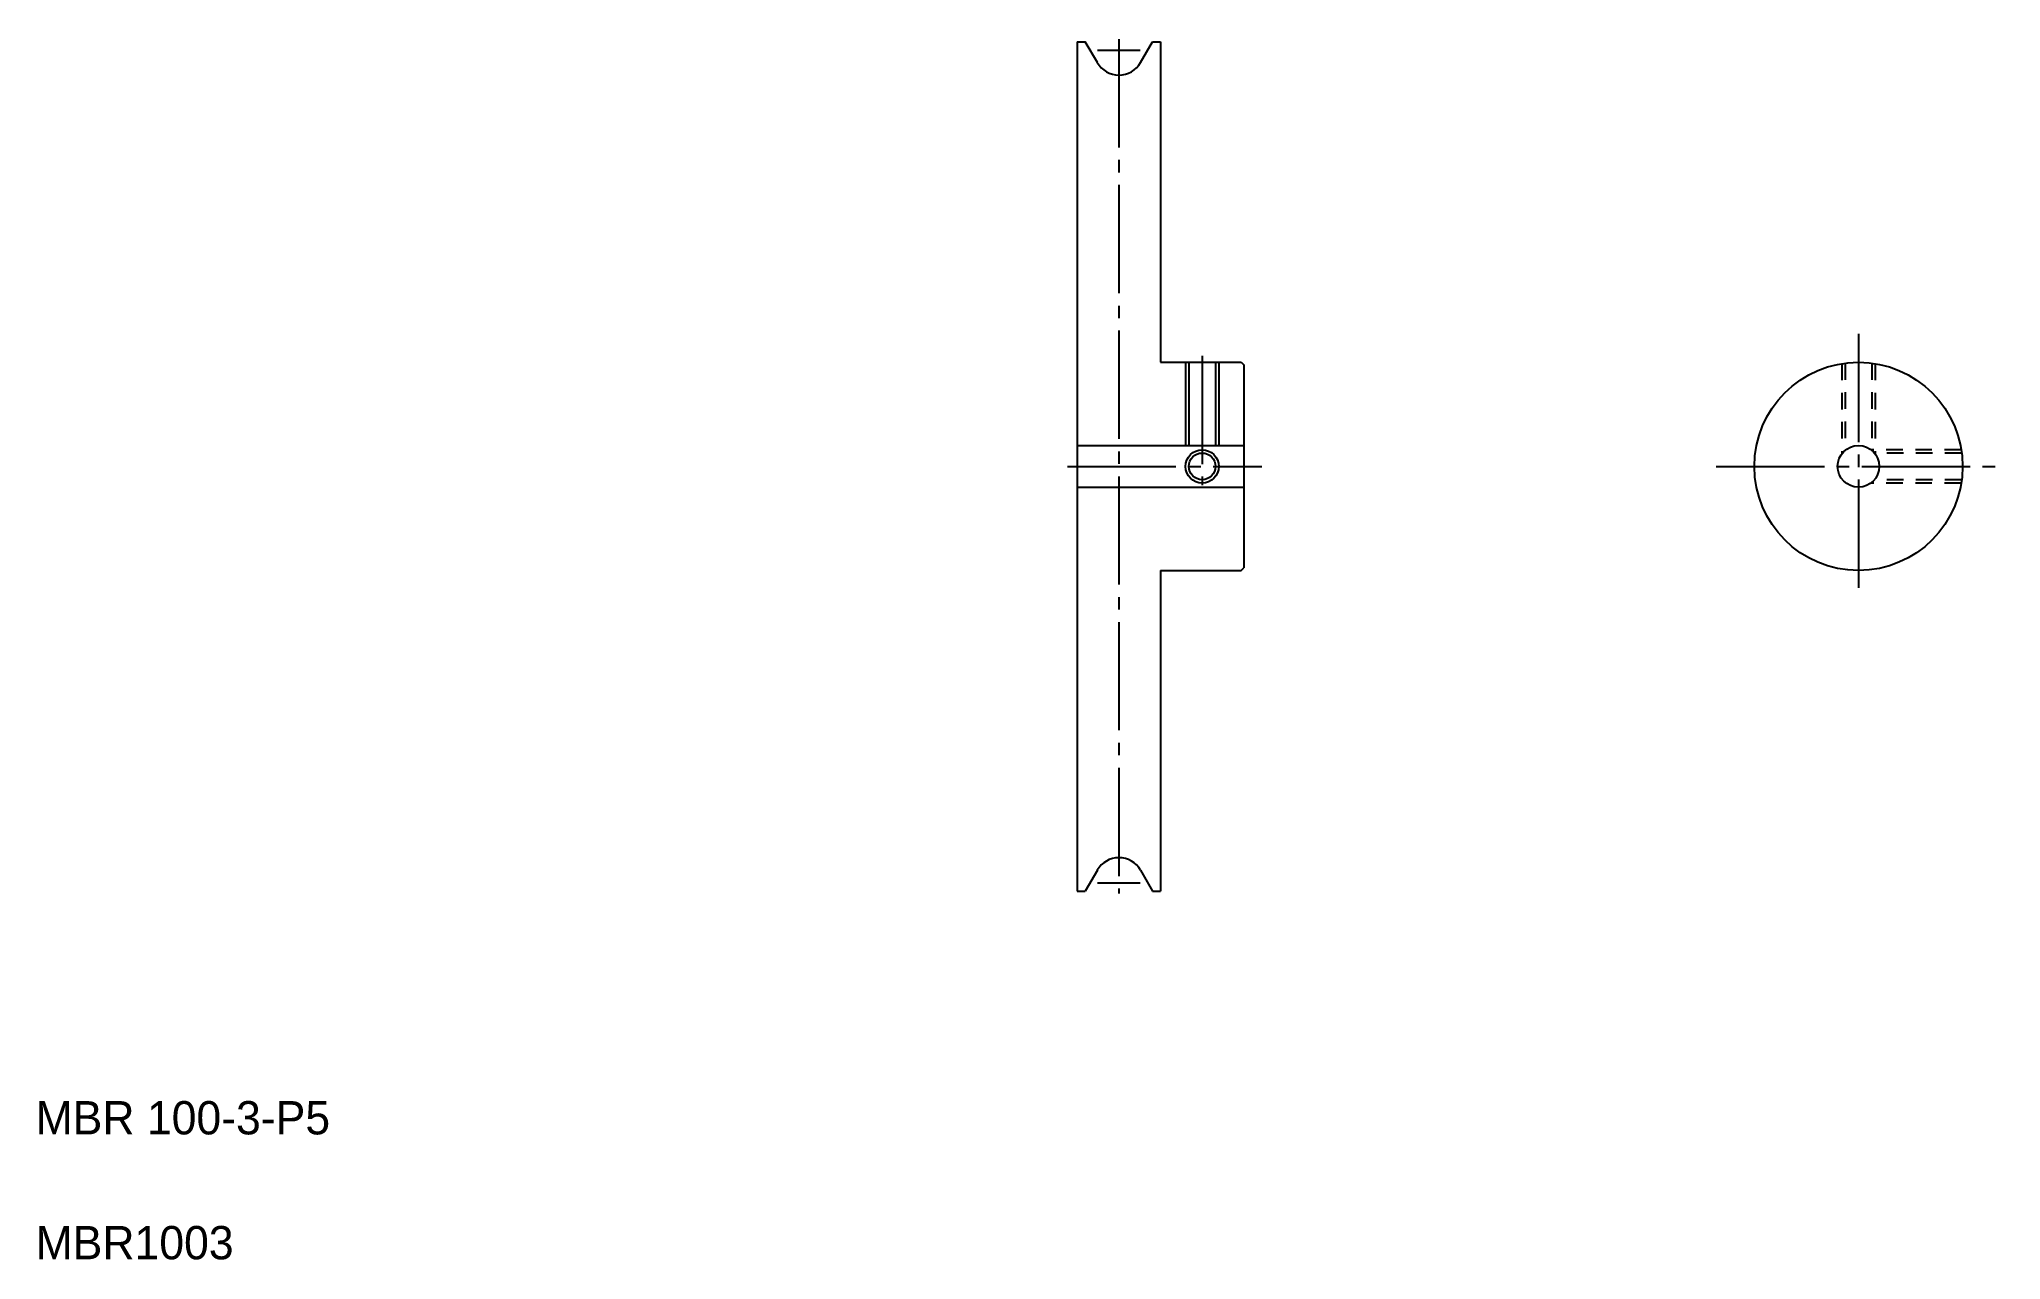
# Model space of a CAD drawing. Extents: x 10 to 246, y 10 to 157.
import ezdxf

# ---------------------------------------------------------------- set-up
doc = ezdxf.new("R2010")
doc.units = 0
doc.linetypes.add('CENTER', pattern=[17.5, 13, -1.5, 1.5, -1.5])
doc.linetypes.add('DASHED', pattern=[3.5, 2, -1.5])
doc.layers.get('0').update_dxf_attribs({"linetype": 'CONTINUOUS'})
doc.layers.add('CENTER', color=1, linetype='CENTER')

msp = doc.modelspace()

# ---------------------------------------------------------------- linework, layer by layer
at = {"color": 7, "linetype": 'CONTINUOUS'}
for p, q in [((135.12, 156.23), (135.12, 54.23)), ((135.12, 156.23), (136.08, 156.23)), ((137.53, 153.73), (136.08, 156.23)), ((142.72, 153.73), (144.17, 156.23)), ((144.17, 156.23), (145.12, 156.23)), ((145.12, 156.23), (145.12, 117.73)), ((145.12, 146.61), (145.12, 146.61)), ((145.12, 136.98), (145.13, 136.98)), ((145.12, 117.73), (154.82, 117.73)), ((148.52, 117.73), (148.52, 107.73)), ((151.72, 117.73), (151.72, 107.73)), ((154.82, 117.73), (155.12, 117.43)), ((155.12, 117.43), (155.12, 93.03)), ((135.12, 107.73), (155.12, 107.73)), ((135.12, 102.73), (155.12, 102.73)), ((145.12, 92.73), (154.82, 92.73)), ((145.12, 92.73), (145.12, 54.23)), ((154.82, 92.73), (155.12, 93.03)), ((137.53, 56.73), (136.08, 54.23)), ((142.72, 56.73), (144.17, 54.23)), ((135.12, 54.23), (136.08, 54.23)), ((144.17, 54.23), (145.12, 54.23))]:
    msp.add_line(p, q, dxfattribs=at)
at = {"color": 3, "linetype": 'CONTINUOUS'}
for p, q in [((148.12, 117.73), (148.12, 107.73)), ((152.12, 117.73), (152.12, 107.73))]:
    msp.add_line(p, q, dxfattribs=at)
at = {"color": 3, "linetype": 'DASHED'}
for p, q in [((226.95, 117.57), (226.95, 106.73)), ((227.35, 117.63), (227.35, 107.15)), ((230.55, 117.63), (230.55, 107.15)), ((230.95, 117.57), (230.95, 106.73)), ((241.28, 107.23), (230.45, 107.23)), ((241.34, 106.83), (230.87, 106.83)), ((241.28, 103.23), (230.45, 103.23)), ((241.34, 103.63), (230.87, 103.63))]:
    msp.add_line(p, q, dxfattribs=at)
at = {"color": 7, "linetype": 'CONTINUOUS'}
for centre, radius in [((228.95, 105.23), 12.5), ((150.12, 105.23), 1.6), ((228.95, 105.23), 2.5)]:
    msp.add_circle(centre, radius, dxfattribs=at)
at = {"color": 3, "linetype": 'CONTINUOUS'}
msp.add_circle((150.12, 105.23), 2, dxfattribs=at)
at = {"color": 7, "linetype": 'CONTINUOUS'}
for centre, start, end in [((140.12, 155.23), 210, 330), ((140.12, 55.23), 30, 150)]:
    msp.add_arc(centre, 3, start, end, dxfattribs=at)
at = {"layer": 'CENTER', "color": 1, "linetype": 'CENTER'}
for p, q in [((140.12, 156.53), (140.12, 53.93)), ((137.56, 155.23), (142.69, 155.23)), ((228.95, 121.14), (228.95, 89.32)), ((150.12, 118.51), (150.12, 102.96)), ((133.94, 105.23), (157.3, 105.23)), ((211.85, 105.23), (246.04, 105.23)), ((137.56, 55.23), (142.69, 55.23))]:
    msp.add_line(p, q, dxfattribs=at)

# ---------------------------------------------------------------- texts
at = {"color": 7, "linetype": 'CONTINUOUS'}
for s, p in [('MBR 100-3-P5', (10, 25)), ('MBR1003', (10, 10))]:
    msp.add_text(s, height=4, dxfattribs=at).set_placement(p)

doc.saveas('drawing.dxf')
